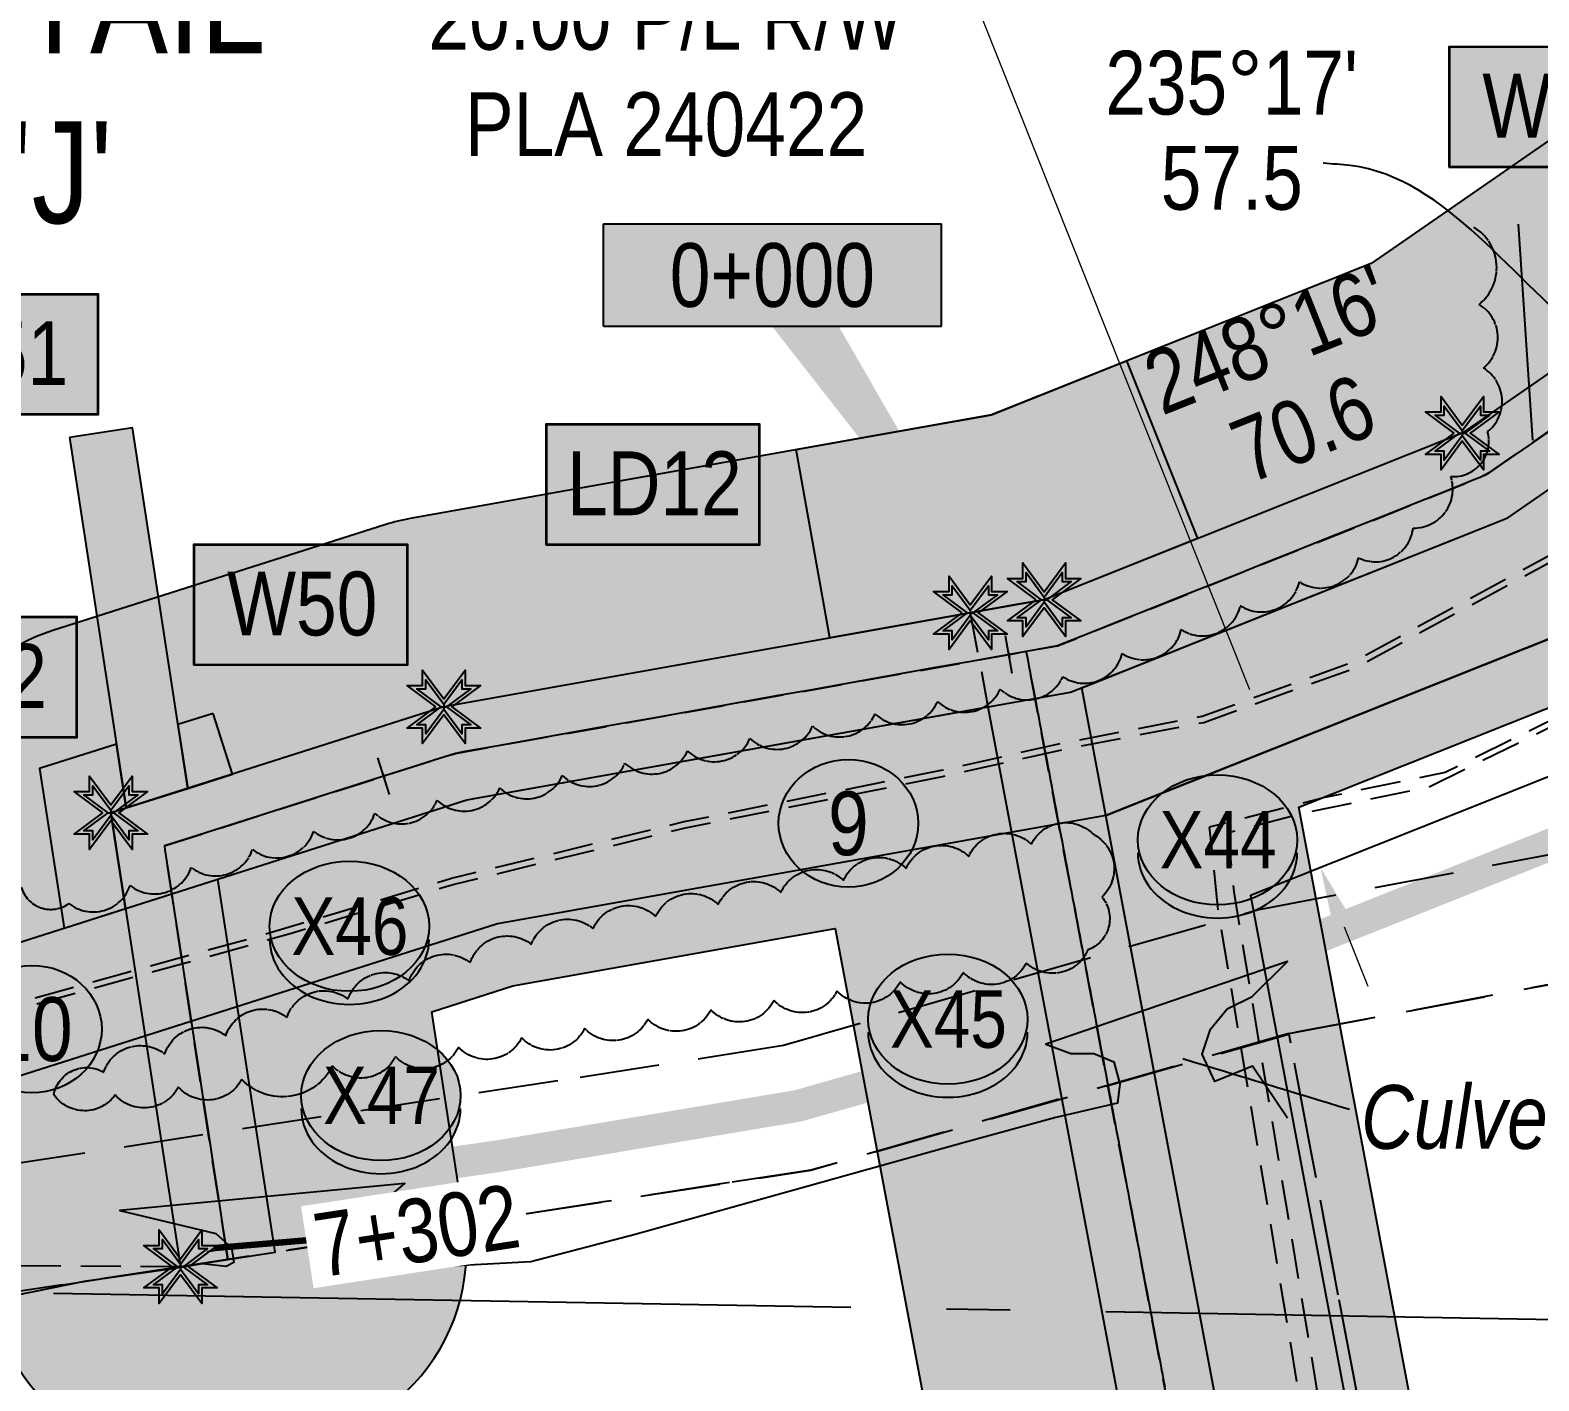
# Model space of a CAD drawing. Extents: x 406232 to 435383, y 6039561 to 6052989.
# Drawn here: x 420931.6 to 421168, y 6042423.2 to 6042634.9 of the extents above; entities that cross this region are included whole.
import ezdxf
from ezdxf.enums import TextEntityAlignment as Align

# ---------------------------------------------------------------- set-up
doc = ezdxf.new("R2010")
doc.units = 0
doc.header["$LTSCALE"] = 5
doc.header["$PDSIZE"] = 0.5
for name, pattern in [('0', [1, 1, 0]), ('foc-ACCESSROAD', [3.75, 2.5, -1.25]), ('foc-QUARTERLINE', [33, 25, -3, 2, -3]), ('foc-SEISMIC', [20.5, 15, -1, 0.5, -1, 0.5, -1, 0.5, -1]), ('foc-TIELINE', [1.875, 1.25, -0.625]), ('foc-TRAV', [1.875, 1.25, -0.625]), ('UG_PIPE', [1.875, 1.25, -0.625])]:
    doc.linetypes.add(name, pattern=pattern)
doc.layers.get('Defpoints').update_dxf_attribs({"color": 9})
for name, color, linetype, lineweight in [('AS-GENERAL', 48, 'Continuous', 18), ('F-RW-T', 190, 'Continuous', 9), ('T-TIE-T', 201, 'Continuous', 18)]:
    doc.layers.add(name, color=color, linetype=linetype, lineweight=lineweight)
for name, color, linetype in [('AS-PIPE-UG', 44, 'UG_PIPE'), ('AS-ROADS', 254, 'Continuous'), ('AS-SEISMIC', 224, 'foc-SEISMIC'), ('C-WS', 13, 'foc-ACCESSROAD'), ('DETAIL-T', 7, 'Continuous'), ('F-AR', 190, 'foc-ACCESSROAD'), ('F-RW', 190, 'Continuous'), ('F-WS', 190, 'foc-ACCESSROAD'), ('L-BD', 7, 'Continuous'), ('L-BD1', 253, 'Continuous'), ('L-MON', 1, 'Continuous'), ('L-SECQ', 8, 'foc-QUARTERLINE'), ('L-TIE', 7, 'foc-TIELINE'), ('P-BUFFER-H 100m', 191, 'Continuous'), ('P-BUFFER-H 30m', 51, 'Continuous'), ('P-CHAINAGE-CL', 201, 'foc-TIELINE'), ('P-CROSSINGS', 250, 'Continuous'), ('P-ELEVATION', 7, 'Continuous'), ('P-PROPOSED', 10, 'Continuous'), ('P-PROPOSED-H', 21, 'Continuous'), ('P-TEMP-BLOCKS', 250, 'Continuous'), ('P-TEMP-H', 41, 'Continuous'), ('P-TEMP_LOG DECK', 46, 'Continuous'), ('P-TEMP_WORKSPACE', 46, 'Continuous'), ('P-TRAV', 4, 'foc-TRAV'), ('T-BUSH', 110, '0'), ('T-TIE', 201, 'foc-TIELINE')]:
    doc.layers.add(name, color=color, linetype=linetype)
doc.styles.add('80', font='ARIALN.TTF', dxfattribs={"height": 10})
doc.styles.add('80CG', font='ARIALN.TTF', dxfattribs={"height": 10})
doc.styles.add('80L', font='ARIALN.TTF', dxfattribs={"height": 10})
doc.styles.add('Crossing', font='ARIALN.TTF', dxfattribs={"height": 10})
doc.styles.add('Legend', font='ARIALN.TTF')
doc.dimstyles.new('Compass 5 000', dxfattribs={"dimscale": 5, "dimtxt": 9, "dimasz": 2, "dimexe": 0.2, "dimexo": 0.0625, "dimgap": 0.5, "dimtad": 0, "dimtih": 1, "dimtoh": 1, "dimzin": 0, "dimdsep": 46, "dimtxsty": '80CG', "dimcen": 0.1, "dimse1": 1, "dimse2": 1, "dimclrd": 256, "dimclrt": 256, "dimaunit": 1, "dimadec": 4, "dimazin": 0, "dimtfac": 0.06, "dimtofl": 0, "dimtmove": 0, "dimatfit": 1, "dimfxl": 0.2, "dimtolj": 1, "dimtzin": 0, "dimlwd": -1, "dimarcsym": 0})

# ---------------------------------------------------------------- blocks, each defined once
blk = doc.blocks.new('*D484')
at = {"layer": 'Defpoints', "color": 0, "transparency": 16777216}
for p in [(421145.52, 6042529.8), (421126.41, 6042522.19), (421152.92, 6042511.23)]:
    blk.add_point(p, dxfattribs=at)
at = {"layer": 'F-RW-T', "transparency": 16777216}
for p, q in [((421080.77, 6042636.77), (421070.77, 6042636.77)), ((421122.71, 6042531.48), (421080.77, 6042636.77)), ((421137.51, 6042494.33), (421141.21, 6042485.04))]:
    blk.add_line(p, q, dxfattribs=at)
for points in [[(421124.26, 6042532.1), (421121.16, 6042530.86), (421126.41, 6042522.19)], [(421139.05, 6042494.94), (421135.96, 6042493.71), (421133.81, 6042503.62)]]:
    blk.add_solid(points, dxfattribs=at)
at = {"layer": 'F-RW-T', "transparency": 16777216, "insert": (421031.23, 6042636.77), "char_height": 10, "attachment_point": 5, "style": '80CG'}
blk.add_mtext('\\A1;PGI\\P20.00 P/L R/W\\PPLA 240422', dxfattribs=at)
blk = doc.blocks.new('TEMP')
h = blk.add_hatch(color=255)
h.dxf.hatch_style = 1
h.paths.add_polyline_path([(0, 0.251), (-0.666, 1.152), (-0.666, 0.666), (-1.152, 0.666), (-0.251, 0), (-1.152, -0.666), (-0.666, -0.666), (-0.666, -1.152), (0, -0.251), (0.666, -1.152), (0.666, -0.666), (1.152, -0.666), (0.251, 0), (1.152, 0.666), (0.666, 0.666), (0.666, 1.152)])
h.paths.add_polyline_path([(0.566, 0.849), (0.566, 0.566), (0.849, 0.566), (0.083, 0), (0.849, -0.566), (0.566, -0.566), (0.566, -0.849), (0, -0.083), (-0.566, -0.849), (-0.566, -0.566), (-0.849, -0.566), (-0.083, 0), (-0.849, 0.566), (-0.566, 0.566), (-0.566, 0.849), (0, 0.083)], flags=16)
h = blk.add_hatch(color=1)
h.dxf.hatch_style = 1
h.paths.add_polyline_path([(0, 0.083), (-0.566, 0.849), (-0.566, 0.566), (-0.849, 0.566), (-0.083, 0), (-0.849, -0.566), (-0.566, -0.566), (-0.566, -0.849), (0, -0.083), (0.566, -0.849), (0.566, -0.566), (0.849, -0.566), (0.083, 0), (0.849, 0.566), (0.566, 0.566), (0.566, 0.849)])
at = {"color": 1}
for p, q in [((-0.083, 0), (0.083, 0)), ((0, 0.083), (0, -0.083))]:
    blk.add_line(p, q, dxfattribs=at)
at = {"color": 255, "flags": 128}
blk.add_lwpolyline([(-0.251, 0), (-1.152, 0.666), (-0.666, 0.666), (-0.666, 1.152), (0, 0.251), (0.666, 1.152), (0.666, 0.666), (1.152, 0.666), (0.251, 0), (1.152, -0.666), (0.666, -0.666), (0.666, -1.152), (0, -0.251), (-0.666, -1.152), (-0.666, -0.666), (-1.152, -0.666)], close=True, dxfattribs=at)
at = {"color": 1, "flags": 128}
blk.add_lwpolyline([(-0.083, 0), (-0.849, 0.566), (-0.566, 0.566), (-0.566, 0.849), (0, 0.083), (0.566, 0.849), (0.566, 0.566), (0.849, 0.566), (0.083, 0), (0.849, -0.566), (0.566, -0.566), (0.566, -0.849), (0, -0.083), (-0.566, -0.849), (-0.566, -0.566), (-0.849, -0.566)], close=True, dxfattribs=at)
blk = doc.blocks.new('Temporary Area')
h = blk.add_hatch(color=191)
h.dxf.hatch_style = 1
h.paths.add_polyline_path([(-16.83, -9.44), (16.33, -9.44), (16.33, 9.05), (-16.83, 9.05)])
at = {"color": 250}
for points in [[(-17.03, -9.64), (16.53, -9.64), (16.53, 9.25), (-17.03, 9.25)], [(-16.93, -9.54), (16.43, -9.54), (16.43, 9.15), (-16.93, 9.15)]]:
    blk.add_lwpolyline(points, close=True, dxfattribs=at)
at = {"color": 250, "style": '80L'}
blk.add_attdef('TEMPORARY', text='', height=9, dxfattribs=at).set_placement((0, -0.15), align=Align.MIDDLE_CENTER)
blk = doc.blocks.new('*U651')
at = {"layer": 'P-BUFFER-H 100m'}
h = blk.add_hatch(color=256, dxfattribs=at)
h.dxf.hatch_style = 1
h.paths.add_polyline_path([(-26.5, 8), (26.5, 8), (26.5, -8), (-26.5, -8)])
for p, q in [((-26.5, -8), (-26.5, 8)), ((-26.5, 8), (26.5, 8)), ((26.5, -8), (26.5, 8)), ((-26.5, -8), (26.5, -8))]:
    blk.add_line(p, q)
at = {"layer": 'P-ELEVATION', "color": 7, "flags": 128}
blk.add_lwpolyline([(0, 0, 10, 0, 0), (39.8, -59.05, 0, 0, 0)], format="xyseb", dxfattribs=at)
at = {"layer": 'P-ELEVATION', "style": 'Legend'}
blk.add_attdef('STATION', text='', height=10, dxfattribs=at).set_placement((0, 0), align=Align.MIDDLE_CENTER)
blk = doc.blocks.new('xing2')
h = blk.add_hatch(color=50)
h.dxf.hatch_style = 1
edge = h.paths.add_edge_path()
edge.add_ellipse((0, 0), major_axis=(-12.5, 0), ratio=0.816297, start_angle=0, end_angle=360)
h = blk.add_hatch(color=250)
h.dxf.hatch_style = 1
edge = h.paths.add_edge_path()
edge.add_ellipse((0, -2.05), major_axis=(-12.5, 0), ratio=0.816297, start_angle=0, end_angle=180)
edge.add_line((12.5, -2.05), (12.5, 0))
edge.add_ellipse((0, 0), major_axis=(-12.5, 0), ratio=0.816297, start_angle=0, end_angle=180, ccw=False)
edge.add_line((-12.5, 0), (-12.5, -2.05))
at = {"color": 250}
blk.add_ellipse((0, 0), major_axis=(-12.5, 0), ratio=0.816297, dxfattribs=at)
blk.add_ellipse((0, -2.05), major_axis=(-12.5, 0), ratio=0.816297, start_param=0, end_param=3.141593, dxfattribs=at)
at = {"color": 250, "style": 'Crossing'}
blk.add_attdef('CROSSING', text='', height=9, dxfattribs=at).set_placement((0.09, 0.02), align=Align.MIDDLE_CENTER)
at = {"color": 250, "style": 'Crossing', "flags": 1}
for tag, p in [('OWNER', (0.09, -12.49)), ('DESCRIPTION', (0.09, -25.77)), ('LOCATION', (0.09, -39.3)), ('DWG_REF', (0.09, -52.84))]:
    blk.add_attdef(tag, text='', height=9, dxfattribs=at).set_placement(p, align=Align.MIDDLE_CENTER)
blk = doc.blocks.new('*U705')
at = {"layer": 'P-ELEVATION'}
h = blk.add_hatch(color=111, dxfattribs=at)
h.dxf.hatch_style = 1
edge = h.paths.add_edge_path()
edge.add_ellipse((0, 0), major_axis=(-10.94, 0), ratio=0.913794, start_angle=0, end_angle=360)
at = {"layer": 'P-ELEVATION', "color": 7, "flags": 128}
blk.add_lwpolyline([(0, 0, 5, 0, 0), (20.76, 28.73, 0, 0, 0)], format="xyseb", dxfattribs=at)
at = {"layer": 'P-ELEVATION', "color": 7}
blk.add_ellipse((0, 0), major_axis=(-10.94, 0), ratio=0.913794, dxfattribs=at)
at = {"layer": 'P-ELEVATION', "style": '80'}
blk.add_attdef('BEND', text='', height=10, dxfattribs=at).set_placement((0, 0), align=Align.MIDDLE_CENTER)
blk = doc.blocks.new('*U706')
at = {"layer": 'P-ELEVATION'}
h = blk.add_hatch(color=111, dxfattribs=at)
h.dxf.hatch_style = 1
edge = h.paths.add_edge_path()
edge.add_ellipse((0, 0), major_axis=(-10.94, 0), ratio=0.913794, start_angle=0, end_angle=360)
at = {"layer": 'P-ELEVATION', "color": 7, "flags": 128}
blk.add_lwpolyline([(0, 0, 5, 0, 0), (27.89, 26.96, 0, 0, 0)], format="xyseb", dxfattribs=at)
at = {"layer": 'P-ELEVATION', "color": 7}
blk.add_ellipse((0, 0), major_axis=(-10.94, 0), ratio=0.913794, dxfattribs=at)
at = {"layer": 'P-ELEVATION', "style": '80'}
blk.add_attdef('BEND', text='', height=10, dxfattribs=at).set_placement((0, 0), align=Align.MIDDLE_CENTER)

msp = doc.modelspace()

# ---------------------------------------------------------------- hatches: boundary and pattern name
at = {"layer": 'AS-ROADS'}
h = msp.add_hatch(color=256, dxfattribs=at)
h.dxf.hatch_style = 1
h.paths.add_polyline_path([(420982.293, 6042449.8), (420987.29, 6042451.582), (420990.309, 6042454.117), (420945.619, 6042449.843), (420960.643, 6042446.233), (420963.113, 6042444.048), (420963.499, 6042441.683), (420962.275, 6042441.098), (420982.605, 6042440.492), (420978.859, 6042442.652), (420977.99, 6042445.263), (420978.863, 6042447.208)])
h.paths.add_polyline_path([(421119.163, 6042481.498), (421123.117, 6042483.416), (421128.654, 6042488.907), (421090.764, 6042475.918), (421094.653, 6042474.491), (421098.272, 6042474.452), (421101.423, 6042473.171), (421102.335, 6042469.713), (421102.005, 6042466.709), (421117.235, 6042470.091), (421115.282, 6042474.349), (421116.545, 6042478.277)])
at = {"layer": 'P-BUFFER-H 30m'}
h = msp.add_hatch(color=256, dxfattribs=at)
h.dxf.hatch_style = 1
edge = h.paths.add_edge_path()
edge.add_line((422078.669, 6046739.07), (422091.406, 6046743.276))
edge.add_line((422091.406, 6046743.276), (422159.052, 6046746.994))
edge.add_arc((422157.406, 6046776.935), 29.986, 273.1459, 290.20378)
edge.add_line((422167.762, 6046748.794), (422184.143, 6046754.822))
edge.add_arc((422173.786, 6046782.963), 29.986, 290.20378, 320.86286)
edge.add_line((422197.045, 6046764.037), (422348.716, 6046950.421))
edge.add_arc((422325.458, 6046969.348), 29.986, 320.86286, 323.33395)
edge.add_line((422349.51, 6046951.441), (422399.023, 6047017.95))
edge.add_arc((422374.97, 6047035.856), 29.986, 323.33395, 335.22695)
edge.add_line((422402.197, 6047023.291), (422416.923, 6047055.2))
edge.add_arc((422389.696, 6047067.765), 29.986, 335.22695, 389.96272)
edge.add_line((422415.675, 6047082.741), (422097.869, 6047634.025))
edge.add_line((422097.869, 6047634.025), (422176.617, 6047866.451))
edge.add_arc((422148.217, 6047876.073), 29.986, 341.28303, 350.34858)
edge.add_line((422177.779, 6047871.046), (422216.802, 6048100.513))
edge.add_line((422216.802, 6048100.513), (422619.954, 6048513.275))
edge.add_arc((422598.502, 6048534.228), 29.986, 315.6749, 328.0327)
edge.add_arc((423027.778, 6049193.767), 786.938, 233.619087, 239.124397, ccw=False)
edge.add_line((422561.006, 6048560.211), (422153.361, 6048142.848))
edge.add_arc((422174.813, 6048121.896), 29.986, 135.6749, 170.34853)
edge.add_line((422145.251, 6048126.923), (422104.471, 6047887.126))
edge.add_line((422104.471, 6047887.126), (422020.339, 6047638.81))
edge.add_arc((422048.739, 6047629.188), 29.986, 161.28303, 209.96272)
edge.add_line((422022.76, 6047614.212), (422339.099, 6047065.472))
edge.add_line((422339.099, 6047065.472), (422336.093, 6047058.958))
edge.add_line((422336.093, 6047058.958), (422289.957, 6046996.985))
edge.add_line((422289.957, 6046996.985), (422147.087, 6046821.416))
edge.add_line((422147.087, 6046821.416), (422081.327, 6046817.801))
edge.add_arc((422082.973, 6046787.86), 29.986, 93.1459, 108.27547)
edge.add_line((422073.57, 6046816.334), (422044.337, 6046806.68))
edge.add_arc((422053.741, 6046778.206), 29.986, 108.27547, 136.71459)
edge.add_line((422031.912, 6046798.766), (421950.911, 6046712.766))
edge.add_arc((421972.74, 6046692.206), 29.986, 136.71459, 153.9725)
edge.add_line((421945.794, 6046705.365), (421829.892, 6046468.019))
edge.add_line((421829.892, 6046468.019), (421682.659, 6046318.916))
edge.add_arc((421703.995, 6046297.847), 29.986, 135.36133, 149.54377)
edge.add_line((421678.147, 6046313.046), (421542.211, 6046081.869))
edge.add_line((421542.211, 6046081.869), (421518.908, 6046052.69))
edge.add_arc((421542.34, 6046033.978), 29.986, 141.38985, 231.38985)
edge.add_line((421523.628, 6046010.546), (421558.775, 6045982.478))
edge.add_line((421558.775, 6045982.478), (421517.661, 6045930.994))
edge.add_arc((421541.092, 6045912.282), 29.986, 141.38985, 231.38985)
edge.add_line((421522.38, 6045888.85), (421539.649, 6045875.06))
edge.add_line((421539.649, 6045875.06), (421549.279, 6045736.701))
edge.add_line((421549.279, 6045736.701), (421371.933, 6045442.559))
edge.add_line((421371.933, 6045442.559), (421241.803, 6045246.163))
edge.add_arc((421266.8, 6045229.601), 29.986, 146.47195, 178.67792)
edge.add_line((421236.822, 6045230.292), (421226.276, 6044773.342))
edge.add_arc((421256.255, 6044772.65), 29.986, 178.67792, 186.87826)
edge.add_line((421226.484, 6044769.059), (421243.384, 6044628.964))
edge.add_line((421243.384, 6044628.964), (421276.513, 6044131.456))
edge.add_line((421276.513, 6044131.456), (421265.916, 6043833.544))
edge.add_line((421265.916, 6043833.544), (421226.079, 6042854.329))
edge.add_line((421226.079, 6042854.329), (421217.113, 6042635.181))
edge.add_line((421217.113, 6042635.181), (421201.691, 6042634.376))
edge.add_arc((421203.255, 6042604.431), 29.986, 92.98912, 124.70638)
edge.add_line((421186.181, 6042629.082), (421141.768, 6042598.321))
edge.add_line((421141.768, 6042598.321), (421082.239, 6042574.607))
edge.add_line((421082.239, 6042574.607), (420991.134, 6042558.346))
edge.add_arc((420996.402, 6042528.826), 29.986, 100.11985, 107.66455)
edge.add_line((420987.303, 6042557.399), (420935.116, 6042540.779))
edge.add_arc((420944.215, 6042512.207), 29.986, 107.66455, 188.71673)
edge.add_line((420914.575, 6042507.662), (420925.485, 6042436.504))
edge.add_arc((420955.125, 6042441.048), 29.986, 188.71673, 293.19001)
edge.add_arc((420969.945, 6042443.319), 29.986, 264.23499, 368.71673)
edge.add_line((420999.585, 6042447.864), (420994.502, 6042481.016))
edge.add_line((420994.502, 6042481.016), (421007.225, 6042485.068))
edge.add_line((421007.225, 6042485.068), (421057.718, 6042494.08))
edge.add_line((421057.718, 6042494.08), (421087.36, 6042336.645))
edge.add_arc((421116.829, 6042342.193), 29.986, 190.66276, 295.14027)
edge.add_arc((421131.563, 6042344.967), 29.986, 266.18524, 370.66276)
edge.add_line((421161.032, 6042350.515), (421130.419, 6042513.105))
edge.add_line((421130.419, 6042513.105), (421174.267, 6042530.573))
edge.add_arc((421163.17, 6042558.43), 29.986, 291.72064, 304.70638)
edge.add_line((421180.243, 6042533.779), (421218.361, 6042560.179))
edge.add_line((421218.361, 6042560.179), (421261.944, 6042562.454))
edge.add_arc((421260.38, 6042592.4), 29.986, 272.98912, 357.65718)
edge.add_line((421290.341, 6042591.174), (421300.983, 6042851.272))
edge.add_line((421300.983, 6042851.272), (421340.824, 6043830.611))
edge.add_arc((421310.863, 6043831.83), 29.986, 357.67037, 357.96277)
edge.add_line((421340.83, 6043830.764), (421351.513, 6044131.087))
edge.add_arc((421321.546, 6044132.153), 29.986, 357.96277, 363.80973)
edge.add_line((421351.466, 6044134.145), (421318.071, 6044635.642))
edge.add_arc((421288.151, 6044633.65), 29.986, 3.80973, 6.88899)
edge.add_line((421317.92, 6044637.247), (421301.297, 6044774.84))
edge.add_line((421301.297, 6044774.84), (421311.468, 6045215.581))
edge.add_line((421311.468, 6045215.581), (421434.955, 6045401.951))
edge.add_arc((421409.958, 6045418.514), 29.986, 326.47195, 328.91305)
edge.add_line((421435.638, 6045403.031), (421620.817, 6045710.164))
edge.add_arc((421595.137, 6045725.647), 29.986, 328.91305, 363.98161)
edge.add_line((421625.051, 6045727.729), (421613.063, 6045899.966))
edge.add_arc((421583.149, 6045897.884), 29.986, 3.98161, 45.395)
edge.add_line((421604.205, 6045919.233), (421645.422, 6045970.846))
edge.add_arc((421621.991, 6045989.558), 29.986, 321.38985, 411.38985)
edge.add_line((421640.703, 6046012.989), (421605.299, 6046041.262))
edge.add_line((421605.299, 6046041.262), (421739.932, 6046270.224))
edge.add_line((421739.932, 6046270.224), (421888.413, 6046420.589))
edge.add_arc((421867.076, 6046441.659), 29.986, 315.36133, 333.9725)
edge.add_line((421894.021, 6046428.501), (422010.162, 6046666.336))
edge.add_line((422010.162, 6046666.336), (422078.669, 6046739.07))
at = {"layer": 'P-PROPOSED-H'}
h = msp.add_hatch(color=256, dxfattribs=at)
h.dxf.hatch_style = 1
edge = h.paths.add_edge_path()
edge.add_line((421288.151, 6044633.65), (421271.269, 6044773.38))
edge.add_line((421271.269, 6044773.38), (421281.69, 6045224.927))
edge.add_line((421281.69, 6045224.927), (421409.958, 6045418.514))
edge.add_line((421409.958, 6045418.514), (421595.137, 6045725.647))
edge.add_line((421595.137, 6045725.647), (421583.149, 6045897.884))
edge.add_line((421583.149, 6045897.884), (421562.164, 6045914.641))
edge.add_line((421562.164, 6045914.641), (421621.991, 6045989.558))
edge.add_line((421621.991, 6045989.558), (421563.412, 6046036.337))
edge.add_line((421563.412, 6046036.337), (421579.359, 6046056.306))
edge.add_line((421579.359, 6046056.306), (421715.974, 6046288.639))
edge.add_line((421715.974, 6046288.639), (421867.076, 6046441.659))
edge.add_line((421867.076, 6046441.659), (421985.214, 6046683.583))
edge.add_line((421985.214, 6046683.583), (422062.05, 6046765.161))
edge.add_line((422062.05, 6046765.161), (422085.784, 6046772.999))
edge.add_line((422085.784, 6046772.999), (422157.406, 6046776.935))
edge.add_line((422157.406, 6046776.935), (422173.786, 6046782.963))
edge.add_line((422173.786, 6046782.963), (422325.458, 6046969.348))
edge.add_line((422325.458, 6046969.348), (422374.97, 6047035.856))
edge.add_line((422374.97, 6047035.856), (422389.696, 6047067.765))
edge.add_line((422389.696, 6047067.765), (422065.116, 6047630.8))
edge.add_line((422065.116, 6047630.8), (422148.217, 6047876.073))
edge.add_line((422148.217, 6047876.073), (422188.809, 6048114.768))
edge.add_line((422188.809, 6048114.768), (422598.502, 6048534.228))
edge.add_arc((423027.778, 6049193.767), 786.938, 235.830003, 236.941005, ccw=False)
edge.add_line((422585.794, 6048542.675), (422174.813, 6048121.896))
edge.add_line((422174.813, 6048121.896), (422133.634, 6047879.756))
edge.add_line((422133.634, 6047879.756), (422048.739, 6047629.188))
edge.add_line((422048.739, 6047629.188), (422372.83, 6047067.001))
edge.add_line((422372.83, 6047067.001), (422362.011, 6047043.557))
edge.add_line((422362.011, 6047043.557), (422313.624, 6046978.56))
edge.add_line((422313.624, 6046978.56), (422164.751, 6046795.615))
edge.add_line((422164.751, 6046795.615), (422154.338, 6046791.783))
edge.add_line((422154.338, 6046791.783), (422082.973, 6046787.86))
edge.add_line((422082.973, 6046787.86), (422053.741, 6046778.206))
edge.add_line((422053.741, 6046778.206), (421972.74, 6046692.206))
edge.add_line((421972.74, 6046692.206), (421854.681, 6046450.445))
edge.add_line((421854.681, 6046450.445), (421703.995, 6046297.847))
edge.add_line((421703.995, 6046297.847), (421566.976, 6046064.827))
edge.add_line((421566.976, 6046064.827), (421542.34, 6046033.978))
edge.add_line((421542.34, 6046033.978), (421600.919, 6045987.198))
edge.add_line((421600.919, 6045987.198), (421541.092, 6045912.282))
edge.add_line((421541.092, 6045912.282), (421568.649, 6045890.276))
edge.add_line((421568.649, 6045890.276), (421579.851, 6045729.331))
edge.add_line((421579.851, 6045729.331), (421397.283, 6045426.529))
edge.add_line((421397.283, 6045426.529), (421266.8, 6045229.601))
edge.add_line((421266.8, 6045229.601), (421256.255, 6044772.65))
edge.add_line((421256.255, 6044772.65), (421273.25, 6044631.758))
edge.add_line((421273.25, 6044631.758), (421306.535, 6044131.921))
edge.add_line((421306.535, 6044131.921), (421295.88, 6043832.401))
edge.add_line((421295.88, 6043832.401), (421256.041, 6042853.11))
edge.add_line((421256.041, 6042853.11), (421245.958, 6042606.66))
edge.add_line((421245.958, 6042606.66), (421203.255, 6042604.431))
edge.add_line((421203.255, 6042604.431), (421156.036, 6042571.727))
edge.add_line((421156.036, 6042571.727), (421090.506, 6042545.622))
edge.add_line((421090.506, 6042545.622), (420996.402, 6042528.826))
edge.add_line((420996.402, 6042528.826), (420944.215, 6042512.207))
edge.add_line((420944.215, 6042512.207), (420955.125, 6042441.048))
edge.add_line((420955.125, 6042441.048), (420969.945, 6042443.319))
edge.add_line((420969.945, 6042443.319), (420960.978, 6042501.81))
edge.add_line((420960.978, 6042501.81), (421000.01, 6042514.24))
edge.add_line((421000.01, 6042514.24), (421081.691, 6042528.819))
edge.add_line((421081.691, 6042528.819), (421116.829, 6042342.193))
edge.add_line((421116.829, 6042342.193), (421131.563, 6042344.967))
edge.add_line((421131.563, 6042344.967), (421096.382, 6042531.824))
edge.add_line((421096.382, 6042531.824), (421163.17, 6042558.43))
edge.add_line((421163.17, 6042558.43), (421208.29, 6042589.68))
edge.add_line((421208.29, 6042589.68), (421260.38, 6042592.4))
edge.add_line((421260.38, 6042592.4), (421271.021, 6042852.497))
edge.add_line((421271.021, 6042852.497), (421310.863, 6043831.83))
edge.add_line((421310.863, 6043831.83), (421321.546, 6044132.153))
edge.add_line((421321.546, 6044132.153), (421288.151, 6044633.65))
at = {"layer": 'P-TEMP-H'}
h = msp.add_hatch(color=256, dxfattribs=at)
h.dxf.hatch_style = 1
h.paths.add_polyline_path([(421051.646, 6042569.147), (421073.648, 6042573.074), (421081.166, 6042574.415), (421082.239, 6042574.607), (421103.424, 6042583.046), (421114.522, 6042555.189), (421090.506, 6042545.622), (421086.435, 6042544.896), (421078.917, 6042543.554), (421056.915, 6042539.627)])
h = msp.add_hatch(color=256, dxfattribs=at)
h.dxf.hatch_style = 1
h.paths.add_polyline_path([(420937.718, 6042571.075), (420946.626, 6042512.974), (420956.267, 6042516.045), (420947.598, 6042572.589)])
h = msp.add_hatch(color=256, dxfattribs=at)
h.dxf.hatch_style = 1
h.paths.add_polyline_path([(420960.23, 6042527.797), (420954.734, 6042526.046), (420956.267, 6042516.045), (420963.263, 6042518.273)])
h = msp.add_hatch(color=256, dxfattribs=at)
h.dxf.hatch_style = 1
h.paths.add_polyline_path([(420946.626, 6042512.974), (420945.092, 6042522.976), (420933.04, 6042519.138), (420936.874, 6042494.134), (420946.515, 6042497.204), (420944.215, 6042512.207)])

# ---------------------------------------------------------------- linework, layer by layer
at = {"layer": 'AS-GENERAL', "flags": 128}
for points, const_width in [([(421117.692, 6042476.838), (421097.848, 6042470.92)], 1.999), ([(420960.391, 6042443.969), (420980.978, 6042445.693)], 1)]:
    msp.add_lwpolyline(points, dxfattribs=dict(at, const_width=const_width))
at = {"layer": 'AS-PIPE-UG', "flags": 128}
for points in [[(421526.364, 6045982.813), (421517.929, 6045971.934), (421470.691, 6045913.075), (421458.063, 6045899.043), (421439.376, 6045889.796), (421437.344, 6045885.765), (421437.107, 6045881.87), (421440.401, 6045861.867), (421423.282, 6045619.81), (421420.173, 6045567.698), (421418.143, 6045543.152), (421416.037, 6045524.637), (421412.787, 6045512.666), (421408.23, 6045503.972), (421404.839, 6045497.428), (421404.831, 6045497.415), (421391.473, 6045481.631), (421380.267, 6045465.118), (421313.416, 6045372.855), (421301.404, 6045356.035), (421296.594, 6045345.38), (421294.297, 6045254.124), (421284.263, 6044821.402), (421284.138, 6044807.349), (421286.174, 6044799.531), (421289.338, 6044797.135), (421291.761, 6044796.623), (421325.018, 6044796.961), (421344.808, 6044796.937), (421350.222, 6044793.818), (421351.257, 6044789.239), (421347.405, 6044625.026), (421347.362, 6044611.59), (421347.374, 6044605.139), (421348.461, 6044597.344), (421351.51, 6044592.347), (421402.063, 6044520.07), (421410.007, 6044508.034), (421410.904, 6044503.844), (421409.512, 6044498.975), (421373.98, 6044125.115), (421365.545, 6044027.526), (421364.546, 6044011.432), (421362.81, 6044003.996), (421360.661, 6043981.189), (421360.646, 6043981.225), (421351.54, 6043944.252), (421346.202, 6043827.985), (421313.155, 6042977.506), (421312.252, 6042957.068), (421314.001, 6042948.121), (421319.736, 6042941.112), (421325.173, 6042934.161), (421325.387, 6042923.614), (421322.059, 6042847.482), (421313.596, 6042590.109), (421313.938, 6042573.523), (421311.659, 6042572.435), (421304.538, 6042570.587), (421293.57, 6042567.948), (421219.993, 6042550.286), (421150.795, 6042516.234), (421131.914, 6042512.29), (421119.28, 6042509.052), (421120.215, 6042499.842), (421138.465, 6042390.392)], [(421528.638, 6045981.788), (421521.535, 6045972.626), (421474.297, 6045913.767), (421461.669, 6045899.735), (421442.982, 6045890.488), (421440.95, 6045886.457), (421440.713, 6045882.562), (421444.007, 6045862.559), (421426.888, 6045620.502), (421423.779, 6045568.39), (421421.749, 6045543.844), (421419.643, 6045525.329), (421415.21, 6045514.95), (421413.991, 6045512.197), (421408.891, 6045503.486), (421405.322, 6045497.293), (421395.079, 6045482.323), (421383.873, 6045465.81), (421317.022, 6045373.547), (421305.01, 6045356.727), (421299.059, 6045343.543), (421296.866, 6045256.436), (421286.832, 6044823.714), (421286.707, 6044809.661), (421288.743, 6044801.843), (421291.907, 6044799.447), (421294.33, 6044798.935), (421327.587, 6044799.273), (421347.377, 6044799.249), (421352.791, 6044796.13), (421353.826, 6044791.551), (421349.974, 6044627.338), (421349.931, 6044613.902), (421349.943, 6044607.451), (421351.03, 6044599.656), (421354.079, 6044594.659), (421404.632, 6044522.382), (421412.576, 6044510.346), (421413.473, 6044506.156), (421412.081, 6044501.287), (421376.549, 6044127.427), (421368.114, 6044029.838), (421367.115, 6044013.744), (421365.379, 6044006.308), (421363.23, 6043983.501), (421363.215, 6043983.537), (421354.109, 6043946.564), (421348.771, 6043830.297), (421315.724, 6042979.818), (421314.821, 6042959.38), (421316.57, 6042950.433), (421322.305, 6042943.424), (421327.742, 6042936.473), (421327.956, 6042925.926), (421324.628, 6042849.794), (421316.165, 6042592.421), (421316.507, 6042575.835), (421314.228, 6042574.747), (421307.107, 6042572.899), (421296.139, 6042570.26), (421222.562, 6042552.598), (421153.364, 6042518.546), (421134.483, 6042514.602), (421116.384, 6042509.964), (421117.646, 6042497.53), (421135.896, 6042388.08)], [(420868.818, 6042466.776), (420884.481, 6042470.85), (420900.294, 6042474.988), (420909.865, 6042477.361), (420921.64, 6042480.246), (420944.768, 6042486.662), (420965.447, 6042492.357), (420972.016, 6042494.259), (420997.606, 6042501.937), (421034.082, 6042510.829), (421074.378, 6042518.876), (421093.192, 6042523.105), (421115.244, 6042527.353), (421138.821, 6042535.845), (421188.259, 6042562.675), (421199.739, 6042573.016), (421220.017, 6042584.017), (421240.902, 6042584.181), (421256.007, 6042583.987), (421271.915, 6042583.839), (421283.436, 6042585.844)], [(420869.07, 6042465.809), (420884.733, 6042469.883), (420900.541, 6042474.019), (420910.104, 6042476.391), (420921.893, 6042479.279), (420945.034, 6042485.699), (420965.719, 6042491.395), (420972.299, 6042493.3), (420997.868, 6042500.972), (421034.298, 6042509.853), (421074.585, 6042517.898), (421093.396, 6042522.126), (421115.509, 6042526.386), (421139.231, 6042534.93), (421188.84, 6042561.853), (421200.32, 6042572.194), (421220.274, 6042583.019), (421240.9, 6042583.181), (421255.996, 6042582.988), (421271.997, 6042582.839), (421283.607, 6042584.859)]]:
    msp.add_lwpolyline(points, dxfattribs=at)
at = {"layer": 'AS-ROADS', "const_width": 4.998, "flags": 128}
msp.add_lwpolyline([(421511.061, 6042499.303), (421481.094, 6042501.393), (421437.6, 6042505.706), (421370.377, 6042516.585), (421330.853, 6042523.659), (421307.15, 6042526.792), (421265.34, 6042528.262), (421229.836, 6042526.236), (421189.486, 6042515.034), (421104.803, 6042481.298), (421051.903, 6042466.263), (421004.786, 6042458.348), (420926.786, 6042447.136), (420853.5, 6042436.399)], dxfattribs=at)
at = {"layer": 'AS-ROADS', "flags": 128}
msp.add_lwpolyline([(421128.646, 6042464.349), (421123.173, 6042472.508), (421117.235, 6042470.091), (421115.282, 6042474.349), (421116.545, 6042478.277), (421119.163, 6042481.498), (421123.117, 6042483.416), (421128.654, 6042488.907), (421090.764, 6042475.918), (421094.653, 6042474.491), (421098.272, 6042474.452), (421101.423, 6042473.171), (421102.335, 6042469.713), (421102.005, 6042466.709), (421092.311, 6042464.43), (421077.998, 6042460.506), (421026.374, 6042446.104), (421010.019, 6042441.83), (420989.598, 6042440.709), (420982.605, 6042440.492), (420978.859, 6042442.652), (420977.99, 6042445.263), (420978.863, 6042447.208), (420982.293, 6042449.8), (420987.29, 6042451.582), (420990.309, 6042454.117), (420945.619, 6042449.843), (420960.643, 6042446.233), (420963.113, 6042444.048), (420963.499, 6042441.683), (420962.275, 6042441.098), (420958.565, 6042441.515), (420953.513, 6042440.65), (420940.002, 6042438.717), (420926.406, 6042435.963)], dxfattribs=at)
at = {"layer": 'AS-SEISMIC', "flags": 128}
msp.add_lwpolyline([(421167.106, 6042570.628), (421164.834, 6042604.49)], dxfattribs=at)
at = {"layer": 'C-WS', "flags": 128}
msp.add_lwpolyline([(421064.886, 6042333.198), (420971.289, 6042315.496), (420881.915, 6042298.593), (420857.794, 6042426.133), (420947.762, 6042439.92), (421053.943, 6042456.192), (421128.827, 6042477.527), (421152.973, 6042349.858), (421102.786, 6042340.366, -0.3568179)], format="xyb", close=True, dxfattribs=at)
at = {"layer": 'Defpoints'}
for points in [[(421170.63, 6042572.716, 876.862), (421166.522, 6042569.87, 876.724), (421162.413, 6042567.025, 876.8), (421160.304, 6042565.564, 876.889), (421158.81, 6042564.763, 876.95), (421158.129, 6042564.491, 876.95), (421153.486, 6042562.642, 876.944), (421148.843, 6042560.792, 877.002), (421144.2, 6042558.943, 877.152), (421139.557, 6042557.093, 877.391), (421134.914, 6042555.243, 877.612), (421130.272, 6042553.394, 877.669), (421125.629, 6042551.544, 877.746), (421120.986, 6042549.695, 877.843), (421116.343, 6042547.845, 877.626), (421111.7, 6042545.996, 877.698), (421107.057, 6042544.146, 877.97), (421102.414, 6042542.297, 878.1), (421097.771, 6042540.447, 877.764), (421093.129, 6042538.597, 877.757), (421092.573, 6042538.376, 877.74), (421088.242, 6042537.603, 877.619), (421083.322, 6042536.725, 877.517), (421078.402, 6042535.847, 877.438), (421073.482, 6042534.969, 877.602), (421068.562, 6042534.09, 877.541), (421063.642, 6042533.212, 877.535), (421058.722, 6042532.334, 877.516), (421053.802, 6042531.456, 877.272), (421048.882, 6042530.578, 877.384), (421043.962, 6042529.7, 877.373), (421039.042, 6042528.822, 877.31), (421034.122, 6042527.944, 877.338), (421029.202, 6042527.065, 877.395), (421024.282, 6042526.187, 877.263), (421019.362, 6042525.309, 877.293), (421014.442, 6042524.431, 877.249), (421009.522, 6042523.553, 877.244), (421004.602, 6042522.675, 877.307), (420999.682, 6042521.797, 877.364), (420998.206, 6042521.533, 877.29), (420994.873, 6042520.472, 877.31), (420990.111, 6042518.955, 877.203), (420985.349, 6042517.439, 877.187), (420980.587, 6042515.922, 877.267), (420975.825, 6042514.405, 877.416), (420971.062, 6042512.889, 877.275), (420966.3, 6042511.372, 877.422), (420961.538, 6042509.856, 877.612), (420956.776, 6042508.339, 877.724), (420952.596, 6042507.008, 877.696), (420952.689, 6042506.404, 877.709), (420953.446, 6042501.464, 878.129), (420954.204, 6042496.524, 878.462), (420954.961, 6042491.584, 878.584), (420955.719, 6042486.644, 879.016), (420956.476, 6042481.704, 880.151), (420957.233, 6042476.764, 882.023), (420957.991, 6042471.824, 883.559), (420958.748, 6042466.884, 883.964), (420959.506, 6042461.944, 883.949), (420960.263, 6042457.004, 884.401), (420961.02, 6042452.064, 884.634), (420961.778, 6042447.124, 884.699), (420962.535, 6042442.184, 884.658)], [(421087.684, 6042537.504, 878.026), (421087.745, 6042537.178, 878.025), (421087.93, 6042536.196, 878.019), (421088.115, 6042535.213, 878.026), (421088.3, 6042534.23, 878.048), (421088.485, 6042533.247, 878.114), (421088.671, 6042532.265, 878.232), (421088.856, 6042531.282, 878.377), (421089.041, 6042530.299, 878.411), (421089.226, 6042529.317, 878.515), (421089.411, 6042528.334, 878.541), (421089.596, 6042527.351, 878.57), (421089.781, 6042526.368, 878.592), (421089.966, 6042525.386, 878.612), (421090.151, 6042524.403, 878.629), (421090.336, 6042523.42, 878.638), (421090.521, 6042522.437, 878.671), (421090.706, 6042521.455, 878.703), (421090.891, 6042520.472, 878.737), (421091.076, 6042519.489, 878.774), (421091.261, 6042518.506, 878.842), (421091.446, 6042517.524, 878.959), (421091.631, 6042516.541, 879.041), (421091.816, 6042515.558, 879.122), (421092.001, 6042514.576, 879.208), (421092.186, 6042513.593, 879.3), (421092.371, 6042512.61, 879.401), (421092.556, 6042511.627, 879.516), (421092.741, 6042510.645, 879.597), (421092.926, 6042509.662, 879.614), (421093.111, 6042508.679, 879.705), (421093.296, 6042507.696, 879.781), (421093.481, 6042506.714, 879.839), (421093.666, 6042505.731, 879.901), (421093.851, 6042504.748, 879.962), (421094.036, 6042503.765, 880.04), (421094.221, 6042502.783, 880.155), (421094.406, 6042501.8, 880.262), (421094.591, 6042500.817, 880.348), (421094.776, 6042499.835, 880.472), (421094.961, 6042498.852, 880.607), (421095.146, 6042497.869, 880.746), (421095.332, 6042496.886, 880.885), (421095.517, 6042495.904, 881.02), (421095.702, 6042494.921, 881.146), (421095.887, 6042493.938, 881.272), (421096.072, 6042492.955, 881.446), (421096.257, 6042491.973, 881.703), (421096.442, 6042490.99, 881.896), (421096.627, 6042490.007, 882.064), (421096.812, 6042489.024, 882.198), (421096.997, 6042488.042, 882.388), (421097.182, 6042487.059, 882.585), (421097.367, 6042486.076, 882.866), (421097.552, 6042485.094, 883.135), (421097.737, 6042484.111, 883.412), (421097.922, 6042483.128, 883.592), (421098.107, 6042482.145, 883.643), (421098.292, 6042481.163, 883.643), (421098.477, 6042480.18, 883.645), (421098.662, 6042479.197, 883.65), (421098.847, 6042478.214, 883.631), (421099.032, 6042477.232, 883.589), (421099.217, 6042476.249, 883.559), (421099.402, 6042475.266, 883.484), (421099.587, 6042474.283, 883.258), (421099.772, 6042473.301, 882.973), (421099.957, 6042472.318, 882.895), (421100.142, 6042471.335, 882.989), (421100.327, 6042470.353, 883.132), (421100.512, 6042469.37, 883.287), (421100.697, 6042468.387, 883.444), (421100.882, 6042467.404, 883.58), (421101.067, 6042466.422, 883.705), (421101.252, 6042465.439, 883.752), (421101.437, 6042464.456, 883.802), (421101.622, 6042463.473, 883.85), (421101.807, 6042462.491, 883.857), (421101.993, 6042461.508, 883.904), (421102.178, 6042460.525, 883.878), (421102.363, 6042459.542, 883.826), (421102.548, 6042458.56, 883.765), (421102.733, 6042457.577, 883.74), (421102.918, 6042456.594, 883.738), (421103.103, 6042455.612, 883.754), (421103.288, 6042454.629, 883.828), (421103.473, 6042453.646, 883.881), (421103.658, 6042452.663, 883.932), (421103.843, 6042451.681, 883.968), (421104.028, 6042450.698, 883.999), (421104.213, 6042449.715, 884.019), (421104.398, 6042448.732, 884.036), (421104.583, 6042447.75, 884.005), (421104.768, 6042446.767, 883.93), (421104.953, 6042445.784, 883.848), (421105.138, 6042444.801, 883.825), (421105.323, 6042443.819, 883.834), (421105.508, 6042442.836, 883.853), (421105.693, 6042441.853, 883.881), (421105.878, 6042440.871, 883.904), (421106.063, 6042439.888, 883.942), (421106.248, 6042438.905, 883.991), (421106.433, 6042437.922, 884.051), (421106.618, 6042436.94, 884.073), (421106.803, 6042435.957, 884.086), (421106.988, 6042434.974, 884.111), (421107.173, 6042433.991, 884.144), (421107.358, 6042433.009, 884.186), (421107.543, 6042432.026, 884.204), (421107.728, 6042431.043, 884.258), (421107.913, 6042430.06, 884.306), (421108.098, 6042429.078, 884.326), (421108.283, 6042428.095, 884.343), (421108.468, 6042427.112, 884.365), (421108.654, 6042426.13, 884.385), (421108.839, 6042425.147, 884.407), (421109.024, 6042424.164, 884.427), (421109.209, 6042423.181, 884.436), (421109.394, 6042422.199, 884.451)]]:
    msp.add_polyline3d(points, dxfattribs=at)
at = {"layer": 'F-AR'}
for points in [[(420737.097, 6042413.816), (420839.25, 6042441.775), (420853.62, 6042445.715), (421017.744, 6042470.774), (421037.507, 6042473.82), (421049.662, 6042475.768), (421123.941, 6042497.01), (421193.236, 6042510.11), (421258.495, 6042534.316), (421275.23, 6042540.524), (421278.772, 6042540.234), (421284.601, 6042539.758), (421299.564, 6042538.535), (421339.322, 6042535.288), (421356.107, 6042533.917), (421403.707, 6042525.554), (421417.048, 6042523.211), (421443.795, 6042518.513), (421513.124, 6042511.883)], [(421512.796, 6042491.844), (421441.111, 6042498.699), (421416.7, 6042502.987), (421400.251, 6042505.876), (421353.843, 6042514.028), (421338.499, 6042515.319), (421298.807, 6042518.655), (421283.846, 6042519.914), (421277.973, 6042520.407), (421257.649, 6042512.878), (421197.607, 6042490.562), (421128.86, 6042477.586), (421053.943, 6042456.192), (421041.194, 6042454.235), (421021.425, 6042451.201), (420955.125, 6042441.048), (420857.78, 6042426.12), (420744.695, 6042394.898), (420688.434, 6042358.27), (420616.909, 6042313.341), (420586.41, 6042294.184), (420568.999, 6042283.247), (420504.065, 6042241.719)]]:
    msp.add_lwpolyline(points, dxfattribs=at)
at = {"layer": 'F-RW'}
msp.add_lwpolyline([(421356.808, 6043830.078), (421320.929, 6042948.142), (421335.226, 6042930.725), (421331.94, 6042849.947), (421319.881, 6042555.391), (421221.735, 6042550.271), (421182.219, 6042522.9), (421122.863, 6042499.26), (421151.209, 6042348.665), (421131.563, 6042344.967), (421100.15, 6042511.81), (421172.68, 6042540.7), (421215, 6042570.01), (421300.654, 6042574.475), (421311.966, 6042850.76), (421314.942, 6042923.928), (421300.645, 6042941.345), (421336.832, 6043830.84)], dxfattribs=at)
msp.add_lwpolyline([(420731.56, 6042443.13), (420842.69, 6042464.14), (421000.01, 6042514.24), (421094.64, 6042531.13), (421163.17, 6042558.43), (421208.29, 6042589.68), (421260.38, 6042592.4), (421286.42, 6042593.75), (421321.5, 6042595.58), (421322.65, 6042623.66), (421342.639, 6042623.201), (421341.474, 6042594.762, -0.3872149), (421322.541, 6042575.616), (421285.6, 6042573.69), (421261.422, 6042572.436), (421215.004, 6042570.012), (421172.68, 6042540.7), (421100.15, 6042511.81), (421100.15, 6042511.81), (421004.82, 6042494.792), (420848.756, 6042445.092, -0.0303724), (420846.404, 6042444.497), (420735.966, 6042423.618)], format="xyb", dxfattribs=at)
at = {"layer": 'F-WS'}
msp.add_lwpolyline([(421224.99, 6042353.256), (421154.845, 6042340.026), (421152.987, 6042349.852), (421136.604, 6042436.575), (421132.05, 6042460.689), (421128.858, 6042477.585), (421257.21, 6042501.794), (421266.424, 6042503.533), (421273.882, 6042464.06), (421275.441, 6042455.806), (421276.736, 6042448.949), (421279.544, 6042434.083), (421280.498, 6042429.038), (421292.412, 6042365.973), (421255.957, 6042359.097), (421244.306, 6042356.899), (421224.99, 6042353.256)], close=True, dxfattribs=at)
at = {"layer": 'L-SECQ', "flags": 128}
msp.add_lwpolyline([(420605.261, 6042442.651), (421509.768, 6042426.843)], dxfattribs=at)
at = {"layer": 'L-TIE', "flags": 128}
msp.add_lwpolyline([(420955.125, 6042441.048), (420585.156, 6042443.002)], dxfattribs=at)
at = {"layer": 'P-BUFFER-H 30m', "flags": 128}
msp.add_lwpolyline([(421186.181, 6042629.082), (421141.768, 6042598.321), (421082.239, 6042574.607), (420991.134, 6042558.346, 0.0329319), (420987.303, 6042557.399), (420935.116, 6042540.779, 0.3691782), (420914.575, 6042507.662), (420925.485, 6042436.504, 0.4902915), (420966.933, 6042413.485, 0.4903373), (420999.585, 6042447.864), (420994.502, 6042481.016), (421007.225, 6042485.068), (421057.718, 6042494.08), (421087.36, 6042336.645, 0.4903144), (421129.568, 6042315.047, 0.4903144), (421161.032, 6042350.515), (421130.419, 6042513.105), (421174.267, 6042530.573, 0.0567217)], format="xyb", dxfattribs=at)
at = {"layer": 'P-CHAINAGE-CL'}
for p, q in [((421085.505, 6042534.069, 877.551), (421084.451, 6042539.973, 877.551)), ((421084.912, 6042537.415), (421085.052, 6042536.628)), ((420987.862, 6042515.092, 877.192), (420986.042, 6042520.806, 877.192)), ((420986.834, 6042518.331), (420987.077, 6042517.569)), ((420958.583, 6042441.578), (420966.487, 6042442.79)), ((420965.244, 6042444.302, 884.672), (420959.316, 6042443.393, 884.672)), ((420961.884, 6042443.791), (420962.675, 6042443.912)), ((420965.499, 6042442.639, 884.658), (420959.571, 6042441.73, 884.658))]:
    msp.add_line(p, q, dxfattribs=at)
at = {"layer": 'P-CHAINAGE-CL', "flags": 128}
msp.add_lwpolyline([(420962.535, 6042442.184), (420952.596, 6042507.008), (420998.206, 6042521.533), (421092.573, 6042538.376), (421158.81, 6042564.763, 0.0567217), (421160.304, 6042565.564), (421205.772, 6042597.055), (421253.169, 6042599.53), (421263.531, 6042852.806), (421303.371, 6043832.097, 0.0012758), (421303.372, 6043832.135), (421314.063, 6044132.673), (421280.679, 6044632.878), (421263.762, 6044773.015), (421274.245, 6045227.264), (421403.532, 6045422.388), (421587.494, 6045727.489), (421575.899, 6045894.08), (421551.628, 6045913.461), (421611.455, 6045988.378), (421552.876, 6046035.158), (421573.167, 6046060.567), (421709.985, 6046293.243), (421860.879, 6046446.052), (421978.977, 6046687.895), (422057.895, 6046771.684), (422084.379, 6046780.43), (422155.872, 6046784.359), (422169.269, 6046789.289), (422319.637, 6046974.084), (422368.491, 6047039.707), (422381.263, 6047067.383), (422056.927, 6047629.994), (422140.925, 6047877.913), (422181.811, 6048118.332), (422592.148, 6048538.451), (422680.425, 6048628.833), (422681.316, 6048717.307)], format="xyb", dxfattribs=at)
at = {"layer": 'P-PROPOSED', "flags": 128}
msp.add_lwpolyline([(421295.88, 6043832.401), (421256.041, 6042853.11), (421245.958, 6042606.66), (421203.255, 6042604.431), (421156.036, 6042571.727), (421090.506, 6042545.622), (420996.402, 6042528.826), (420944.215, 6042512.207), (420955.125, 6042441.048), (420969.945, 6042443.319), (420960.978, 6042501.81), (421000.01, 6042514.24), (421081.691, 6042528.819), (421116.829, 6042342.193), (421131.563, 6042344.967), (421096.382, 6042531.824), (421163.17, 6042558.43), (421208.29, 6042589.68), (421260.38, 6042592.4), (421271.021, 6042852.497), (421310.863, 6043831.83)], dxfattribs=at)
at = {"layer": 'P-TEMP_LOG DECK', "flags": 128}
msp.add_lwpolyline([(421051.646, 6042569.147), (421073.648, 6042573.074), (421081.166, 6042574.415), (421082.239, 6042574.607), (421103.424, 6042583.046), (421114.522, 6042555.189), (421090.506, 6042545.622), (421086.435, 6042544.896), (421078.917, 6042543.554), (421056.915, 6042539.627)], close=True, dxfattribs=at)
at = {"layer": 'P-TEMP_WORKSPACE', "flags": 128}
for points in [[(420937.718, 6042571.075), (420946.626, 6042512.974), (420956.267, 6042516.045), (420947.598, 6042572.589)], [(420960.23, 6042527.797), (420954.734, 6042526.046), (420956.267, 6042516.045), (420963.263, 6042518.273)], [(420945.092, 6042522.976), (420933.04, 6042519.138), (420936.874, 6042494.134), (420946.515, 6042497.204), (420944.215, 6042512.207), (420946.626, 6042512.974)]]:
    msp.add_lwpolyline(points, close=True, dxfattribs=at)
at = {"layer": 'P-TRAV', "flags": 128}
msp.add_lwpolyline([(421078.917, 6042543.554), (421081.691, 6042528.819)], dxfattribs=at)
at = {"layer": 'T-BUSH', "flags": 128}
msp.add_lwpolyline([(420867.254, 6042476.763, 0.5205671), (420876.974, 6042479.094, 0.5205671), (420886.693, 6042481.425, 0.5205671), (420896.413, 6042483.756, 0.5205671), (420895.648, 6042493.481, 0.5205671), (420903.417, 6042497.494, 0.5205671), (420913.017, 6042500.279, 0.5205671), (420922.616, 6042503.064, 0.5205671), (420930.153, 6042500.576, 0.5205671), (420937.639, 6042497.994, 0.5205671), (420947.227, 6042500.819, 0.5205671), (420956.815, 6042503.645, 0.5205671), (420966.403, 6042506.47, 0.5205671), (420975.99, 6042509.295, 0.5205671), (420985.578, 6042512.121, 0.5205671), (420995.358, 6042514.166, 0.5205671), (421005.163, 6042516.104, 0.5205671), (421014.969, 6042518.042, 0.5205671), (421024.775, 6042519.98, 0.5205671), (421034.581, 6042521.918, 0.5205671), (421044.387, 6042523.855, 0.5205671), (421054.192, 6042525.793, 0.5205671), (421063.998, 6042527.731, 0.5205671), (421073.804, 6042529.669, 0.5205671), (421083.61, 6042531.606, 0.5205671), (421093.416, 6042533.544, 0.5205671), (421102.714, 6042537.183, 0.5205671), (421111.98, 6042540.931, 0.5205671), (421121.246, 6042544.68, 0.5205671), (421130.512, 6042548.429, 0.5205671), (421139.777, 6042552.178, 0.5205671), (421148.319, 6042556.856, 0.5205671), (421154.217, 6042564.926, 0.5205671), (421160.003, 6042571.971, 0.5205671), (421159.334, 6042581.944, 0.5205671), (421158.665, 6042591.917, 0.5205671), (421157.853, 6042604.022, 0.5205671)], format="xyb", dxfattribs=at)
msp.add_lwpolyline([(420964.726, 6042470.415, -0.5205671), (420954.805, 6042469.194, -0.5205671), (420944.885, 6042467.974, -0.5205671), (420935.268, 6042468.032, -0.5205671), (420943.075, 6042471.534, -0.5205671), (420952.652, 6042474.399, -0.5205671), (420962.228, 6042477.263, -0.5205671), (420971.804, 6042480.128, -0.5205671), (420981.38, 6042482.993, -0.5205671), (420990.956, 6042485.857, -0.5205671), (421000.532, 6042488.722, -0.5205671), (421010.108, 6042491.587, -0.5205671), (421019.781, 6042494.057, -0.5205671), (421029.597, 6042495.945, -0.5205671), (421039.412, 6042497.833, -0.5205671), (421049.228, 6042499.721, -0.5205671), (421059.043, 6042501.608, -0.5205671), (421068.859, 6042503.496, -0.5205671), (421078.674, 6042505.384, -0.5205671), (421088.49, 6042507.272, -0.5205671), (421098.119, 6042508.897, -0.5205671), (421099.54, 6042499.003, -0.5205671), (421097.362, 6042490.729, -0.5205671), (421087.704, 6042488.661, -0.5205671), (421077.817, 6042487.194, -0.5205671), (421067.93, 6042485.727, -0.5205671), (421058.043, 6042484.26, -0.5205671), (421048.155, 6042482.793, -0.5205671), (421038.268, 6042481.326, -0.5205671), (421028.381, 6042479.859, -0.5205671), (421018.494, 6042478.392, -0.5205671), (421008.607, 6042476.925, -0.5205671), (420998.719, 6042475.458, -0.5205671), (420988.832, 6042473.991, -0.5205671), (420978.945, 6042472.524, -0.5205671)], format="xyb", close=True, dxfattribs=at)
at = {"layer": 'T-TIE', "flags": 128}
msp.add_lwpolyline([(421124.196, 6042343.58), (421087.684, 6042537.504)], dxfattribs=at)
at = {"layer": 'T-TIE-T', "const_width": 1.999, "flags": 128}
msp.add_lwpolyline([(420965.274, 6042442.339), (420968.386, 6042442.805), (420969.943, 6042442.983), (420973.056, 6042443.331), (420974.755, 6042443.466), (420977.829, 6042443.852)], dxfattribs=at)

# ---------------------------------------------------------------- block references
at = {"xscale": 0.99954368, "yscale": 0.99954368, "zscale": 0.99954368}
for name, p, values in [('*U706', (421059.811, 6042510.561), {'BEND': '9'}), ('*U705', (420931.845, 6042478.294), {'BEND': '10'})]:
    msp.add_blockref(name, p, dxfattribs=at).add_auto_attribs(values)
at = {"layer": 'L-BD1', "xscale": 0.99954368, "yscale": 0.99954368, "zscale": 0.99954368}
msp.add_blockref('*U651', (421047.898, 6042596.526), dxfattribs=at).add_auto_attribs({'STATION': '0+000'})
at = {"layer": 'L-MON', "xscale": 4.997718399999929, "yscale": 4.997718399999929, "zscale": 4.997718399999929}
for p in [(421156.036, 6042571.727), (421078.917, 6042543.554), (421090.506, 6042545.622), (420996.402, 6042528.826), (420944.215, 6042512.207), (420955.125, 6042441.048)]:
    msp.add_blockref('TEMP', p, dxfattribs=at)
at = {"layer": 'P-CROSSINGS', "xscale": 0.99954368, "yscale": 0.99954368, "zscale": 0.99954368}
for p, values in [((421117.667, 6042507.96), {'CROSSING': 'X44'}), ((420981.595, 6042494.42), {'CROSSING': 'X46'}), ((421075.401, 6042479.852), {'CROSSING': 'X45'})]:
    msp.add_blockref('xing2', p, dxfattribs=at).add_auto_attribs(values)
at = {"layer": 'P-TEMP-BLOCKS'}
ref = msp.add_blockref('Temporary Area', (421170.959, 6042623.072), dxfattribs=at)
ref.add_attrib('TEMPORARY', 'W49', dxfattribs={"layer": '0', "color": 250, "height": 10, "style": '80L'}).set_placement((421170.959, 6042623.072), align=Align.MIDDLE_CENTER)
ref = msp.add_blockref('Temporary Area', (420925.744, 6042584.28), dxfattribs=at)
ref.add_attrib('TEMPORARY', 'W51', dxfattribs={"layer": '0', "color": 250, "height": 10, "style": '80L'}).set_placement((420925.744, 6042584.28), align=Align.MIDDLE_CENTER)
ref = msp.add_blockref('Temporary Area', (421029.403, 6042563.869), dxfattribs=at)
ref.add_attrib('TEMPORARY', 'LD12', dxfattribs={"layer": '0', "color": 250, "height": 10, "style": '80L'}).set_placement((421029.403, 6042563.869), align=Align.MIDDLE_CENTER)
ref = msp.add_blockref('Temporary Area', (420974.209, 6042545.023), dxfattribs=at)
ref.add_attrib('TEMPORARY', 'W50', dxfattribs={"layer": '0', "color": 250, "height": 10, "style": '80L'}).set_placement((420974.209, 6042545.023), align=Align.MIDDLE_CENTER)
ref = msp.add_blockref('Temporary Area', (420922.419, 6042533.664), dxfattribs=at)
ref.add_attrib('TEMPORARY', 'W52', dxfattribs={"layer": '0', "color": 250, "height": 10, "style": '80L'}).set_placement((420922.419, 6042533.664), align=Align.MIDDLE_CENTER)

# ---------------------------------------------------------------- texts
at = {"layer": 'AS-GENERAL', "insert": (421140.159, 6042469.524), "char_height": 9.99544, "attachment_point": 1, "style": '80L'}
msp.add_mtext_dynamic_manual_height_columns('{\\fArial Narrow|b0|i1|c0|p34;Culvert}', width=18.81699, gutter_width=49.977, heights=[0], dxfattribs=at)
at = {"layer": 'DETAIL-T', "color": 3, "insert": (420936.38, 6042639.183), "char_height": 15.9927, "width": 63.60709, "attachment_point": 5, "style": '80CG'}
msp.add_mtext("SEE\\PDETAIL\\P'J'", dxfattribs=at)
at = {"layer": 'L-BD', "color": 5, "style": '80L'}
for s, p in [("248°16'", (421125.512, 6042586.413)), ('70.6', (421131.061, 6042572.485))]:
    msp.add_text(s, height=9.9954, rotation=21.7206, dxfattribs=at).set_placement(p, align=Align.MIDDLE)
at = {"layer": 'L-BD', "insert": (421099.866, 6042631.674), "char_height": 9.99544, "width": 39.15443, "attachment_point": 1, "line_spacing_factor": 0.894884, "style": '80L'}
msp.add_mtext("\\pi0.2102;235°17' \\P\\pi8.89996;57.5", dxfattribs=at)

# ---------------------------------------------------------------- dimensions: what is measured, and where the dimension line sits
at = {"layer": 'F-RW-T'}
dim = msp.add_linear_dim(base=(421126.408, 6042522.19), p1=(421152.916, 6042511.23), p2=(421145.519, 6042529.802), angle=111.71624, text='PGI\\P20.00 P/L R/W\\PPLA 240422', dimstyle='Compass 5 000', dxfattribs=at)
dim.commit()
dim.dimension.update_dxf_attribs({"geometry": '*D484', "text_midpoint": (421031.234, 6042636.77), "dimtype": 161})

# ---------------------------------------------------------------- leaders
at = {"layer": 'AS-GENERAL', "path_type": 1}
msp.add_leader([(421112.219, 6042473.664), (421138.34, 6042465.744)], dimstyle='Compass 5 000', override={"dimgap": 0.5, "dimtad": 0}, dxfattribs=at)
at = {"layer": 'L-BD', "path_type": 1}
msp.add_leader([(421176.649, 6042586.004), (421138.483, 6042613.685), (421134.247, 6042614.038)], dimstyle='Compass 5 000', override={"dimgap": 0.5, "dimtad": 0}, dxfattribs=at)

# ---------------------------------------------------------------- next in the draw order: texts
at = {"layer": 'T-TIE-T', "insert": (420991.377, 6042451.663), "char_height": 9.9954, "width": 31.65444, "attachment_point": 2, "rotation": 8.71673, "style": '80L', "bg_fill": 3, "box_fill_scale": 1.15, "bg_fill_color": 256, "bg_fill_true_color": 256, "bg_fill_transparency": 0}
msp.add_mtext('7+302', dxfattribs=at)

# ---------------------------------------------------------------- next in the draw order: block references
at = {"layer": 'P-CROSSINGS', "xscale": 0.99954368, "yscale": 0.99954368, "zscale": 0.99954368}
msp.add_blockref('xing2', (420986.533, 6042467.878), dxfattribs=at).add_auto_attribs({'CROSSING': 'X47'})

doc.saveas('drawing.dxf')
